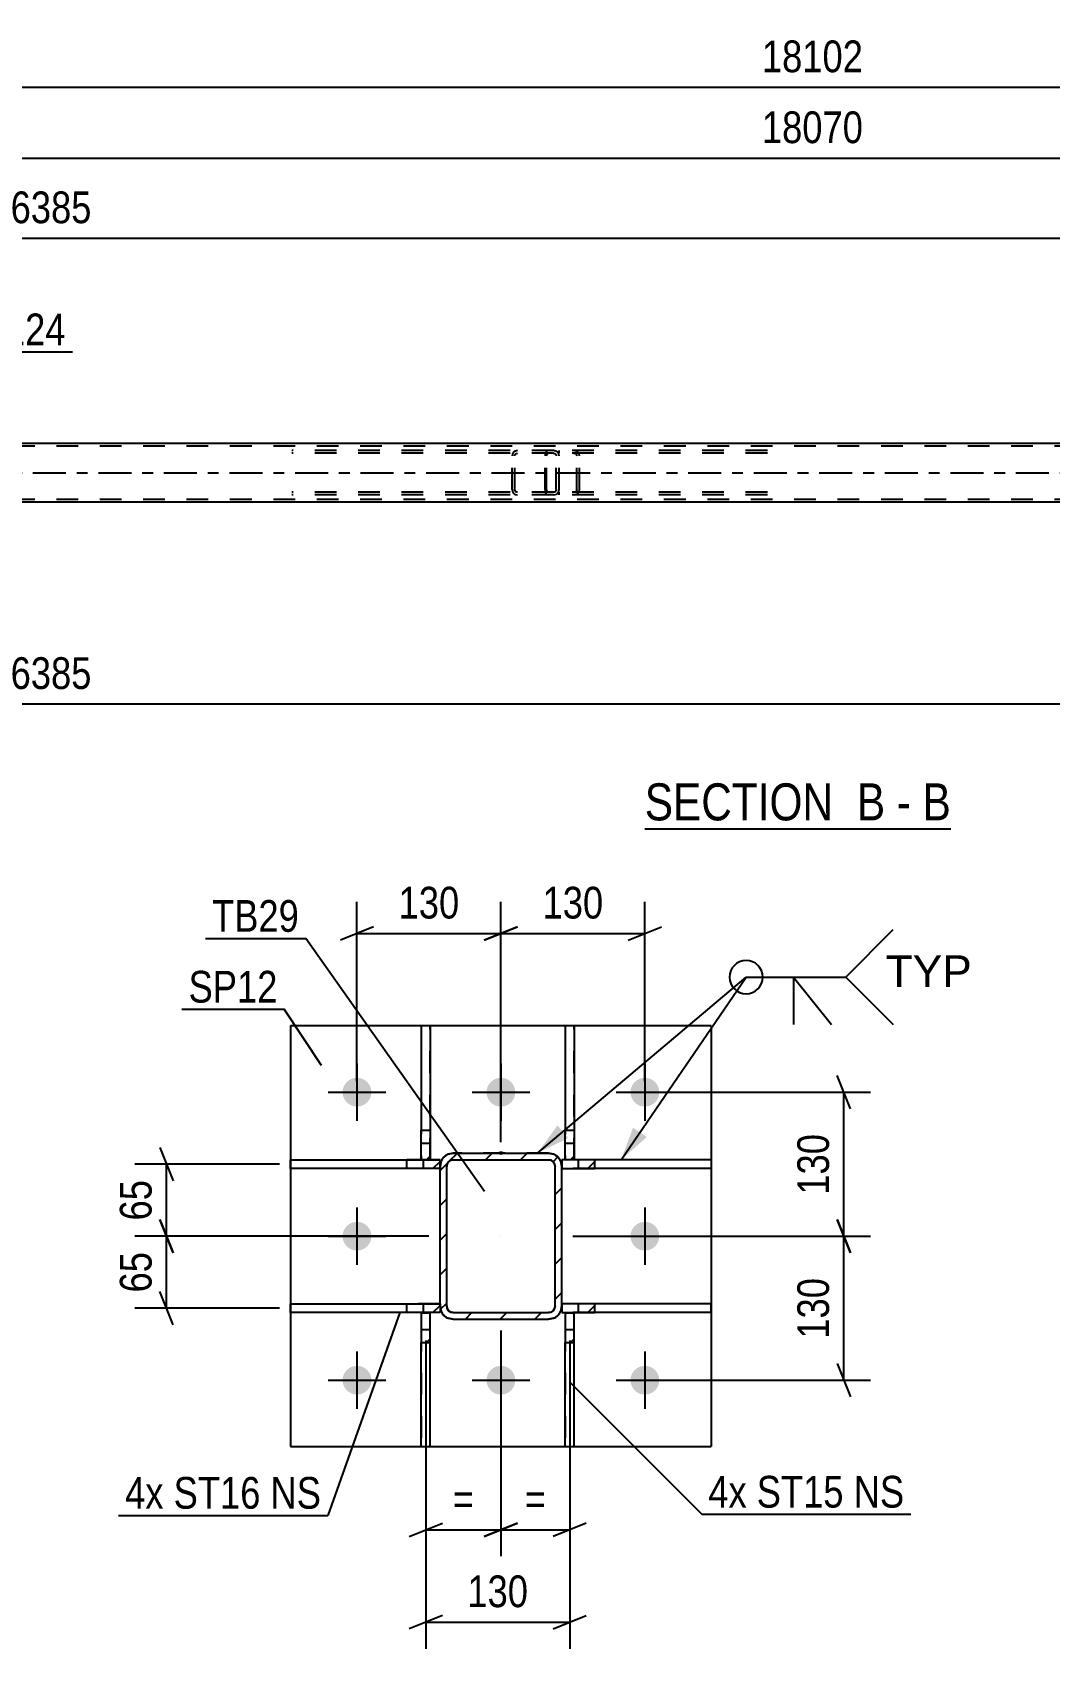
# Model space of a CAD drawing. Header units: millimetres. Extents: x 0 to 841, y 0 to 594.
# Drawn here: x 364.6 to 456.4, y 143.4 to 289.4 of the extents above; entities that cross this region are included whole.
import ezdxf

# ---------------------------------------------------------------- set-up
doc = ezdxf.new("R2010")
doc.units = ezdxf.units.MM
doc.linetypes.add('DXK_LINE_DOT2', pattern=[3.9198, 1.9599, -1.9599])
doc.linetypes.add('DXK_LINE_DOT3', pattern=[5.9187, 2.979, -0.9799, 0.9799, -0.9799])
doc.styles.add('Arial', font='ARIAL.TTF', dxfattribs={"height": 0.2})
doc.styles.add('Arial Narrow', font='ARIALN.TTF', dxfattribs={"height": 0.2})

# ---------------------------------------------------------------- blocks, each defined once
blk = doc.blocks.new('Unknown-247343380-12 - 4156')
at = {"color": 6, "linetype": 'Continuous'}
blk.add_line((419.87, 217.46), (447.52, 217.46), dxfattribs=at)
at = {"color": 0, "linetype": 'Continuous'}
for points in [[(437.98, 218.21), (437.98, 221.71), (419.87, 221.71), (419.87, 218.21)], [(441.59, 218.21), (441.59, 221.71), (439.03, 221.71), (439.03, 218.21)], [(443.91, 218.21), (443.91, 221.71), (442.64, 221.71), (442.64, 218.21)], [(447.52, 218.21), (447.52, 221.71), (444.96, 221.71), (444.96, 218.21)]]:
    blk.add_wipeout(points, dxfattribs=at)
at = {"color": 7, "linetype": 'Continuous', "style": 'Arial Narrow'}
for s, p in [('SECTION ', (419.87, 218.21)), ('B', (439.03, 218.21)), ('B', (444.96, 218.21)), ('-', (442.64, 218.21))]:
    blk.add_text(s, height=3.34, dxfattribs=at).set_placement(p)
blk = doc.blocks.new('Part-247343380-4164 - 4156')
at = {"color": 7, "linetype": 'DXK_LINE_DOT2'}
for p, q in [((411.63, 251.59), (388, 251.59)), ((411.63, 251.35), (388, 251.35)), ((407.92, 251.29), (407.88, 251.11)), ((407.88, 248.07), (407.88, 251.11)), ((408.14, 251.11), (408.15, 251.2)), ((408.14, 248.07), (408.14, 251.11)), ((408.15, 251.2), (408.21, 251.28)), ((408.39, 251.59), (408.2, 251.55)), ((408.21, 251.28), (408.29, 251.33)), ((408.29, 251.33), (408.39, 251.35)), ((411.82, 251.55), (411.63, 251.59)), ((411.63, 251.35), (411.72, 251.33)), ((411.72, 251.33), (411.81, 251.28)), ((411.81, 251.28), (411.86, 251.2)), ((411.86, 251.2), (411.88, 251.11)), ((411.88, 248.07), (411.88, 251.11)), ((412.14, 251.11), (412.1, 251.29)), ((412.14, 248.07), (412.14, 251.11)), ((407.88, 248.07), (407.92, 247.89)), ((408.15, 247.98), (408.14, 248.07)), ((411.88, 248.07), (411.86, 247.98)), ((412.1, 247.89), (412.14, 248.07)), ((411.63, 247.83), (388, 247.83)), ((411.63, 247.59), (388, 247.59)), ((408.21, 247.9), (408.15, 247.98)), ((408.2, 247.63), (408.39, 247.59)), ((408.29, 247.85), (408.21, 247.9)), ((408.39, 247.83), (408.29, 247.85)), ((411.72, 247.85), (411.63, 247.83)), ((411.63, 247.59), (411.82, 247.63)), ((411.81, 247.9), (411.72, 247.85)), ((411.86, 247.98), (411.81, 247.9))]:
    blk.add_line(p, q, dxfattribs=at)
for centre, start, end in [((408.37, 251.09), 110.7583, 155.68), ((411.65, 251.09), 24.32, 69.2417), ((408.37, 248.09), 204.32, 249.2417), ((411.65, 248.09), 290.7583, 335.68)]:
    blk.add_arc(centre, 0.496, start, end, dxfattribs=at)
blk = doc.blocks.new('Part-247343380-4165 - 4156')
at = {"color": 7, "linetype": 'DXK_LINE_DOT2'}
for p, q in [((410.89, 251.29), (410.87, 251.11)), ((410.87, 248.07), (410.87, 251.11)), ((410.95, 251.45), (410.89, 251.29)), ((411.04, 251.55), (410.95, 251.45)), ((411.01, 251.11), (411.02, 251.2)), ((411.01, 248.07), (411.01, 251.11)), ((411.02, 251.2), (411.05, 251.28)), ((411.14, 251.59), (411.04, 251.55)), ((411.05, 251.28), (411.09, 251.33)), ((411.09, 251.33), (411.14, 251.35)), ((430.94, 251.59), (411.14, 251.59)), ((430.94, 251.35), (411.14, 251.35)), ((412.14, 251.35), (412.14, 251.59)), ((413.67, 251.55), (413.48, 251.59)), ((413.48, 251.35), (413.58, 251.33)), ((413.58, 251.33), (413.66, 251.28)), ((413.66, 251.28), (413.71, 251.2)), ((413.71, 251.2), (413.73, 251.11)), ((413.73, 248.07), (413.73, 251.11)), ((413.98, 251.11), (413.94, 251.29)), ((413.98, 248.07), (413.98, 251.11)), ((410.87, 248.07), (410.89, 247.89)), ((411.02, 247.98), (411.01, 248.07)), ((413.73, 248.07), (413.71, 247.98)), ((413.94, 247.89), (413.98, 248.07)), ((410.89, 247.89), (410.95, 247.73)), ((410.95, 247.73), (411.04, 247.63)), ((411.05, 247.9), (411.02, 247.98)), ((411.04, 247.63), (411.14, 247.59)), ((411.09, 247.85), (411.05, 247.9)), ((411.14, 247.83), (411.09, 247.85)), ((430.94, 247.83), (411.14, 247.83)), ((430.94, 247.59), (411.14, 247.59)), ((412.14, 247.59), (412.14, 247.83)), ((413.58, 247.85), (413.48, 247.83)), ((413.48, 247.59), (413.67, 247.63)), ((413.66, 247.9), (413.58, 247.85)), ((413.71, 247.98), (413.66, 247.9))]:
    blk.add_line(p, q, dxfattribs=at)
for centre, start, end in [((413.49, 251.1), 23.8494, 68.8059), ((413.49, 248.09), 291.1941, 336.1506)]:
    blk.add_arc(centre, 0.492, start, end, dxfattribs=at)
blk = doc.blocks.new('Part-247343380-4369 - 4156')
at = {"color": 7, "linetype": 'DXK_LINE_DOT2'}
for p, q in [((760.67, 251.99), (97.93, 251.99)), ((760.67, 247.19), (97.93, 247.19))]:
    blk.add_line(p, q, dxfattribs=at)
at = {"color": 2, "linetype": 'Continuous'}
for p, q in [((760.67, 252.23), (243.75, 252.23)), ((493.16, 246.95), (243.75, 246.95))]:
    blk.add_line(p, q, dxfattribs=at)
at = {"color": 7, "linetype": 'DXK_LINE_DOT3'}
blk.add_line((98.27, 249.59), (760.67, 249.59), dxfattribs=at)
blk = doc.blocks.new('Part-247343380-1925 - 1869')
at = {"linetype": 'Continuous'}
h = blk.add_hatch(dxfattribs=at)
h.set_pattern_fill('', scale=0.7, style=0, pattern_type=0)
h.set_pattern_definition([(45, (399.694, 173.758), (-1.5715, 1.5715), [])])
h.paths.add_polyline_path([(400.49, 173.76), (399.69, 173.76), (399.69, 171.08), (400.49, 171.08)])
at = {"color": 2, "linetype": 'Continuous'}
for p, q in [((399.69, 173.76), (399.69, 173.76)), ((400.49, 173.76), (399.69, 173.76)), ((399.69, 173.76), (399.69, 171.08)), ((400.49, 173.76), (400.49, 173.76)), ((400.49, 171.08), (400.49, 173.76)), ((399.69, 161.67), (399.69, 171.08)), ((399.69, 171.08), (400.49, 171.08)), ((400.49, 161.67), (400.49, 171.08)), ((399.69, 161.67), (400.49, 161.67))]:
    blk.add_line(p, q, dxfattribs=at)
at = {"color": 7, "linetype": 'DXK_LINE_DOT2'}
for p, q in [((399.69, 173.76), (399.69, 172.26)), ((399.69, 173.76), (400.49, 173.76)), ((400.49, 161.67), (400.49, 173.76)), ((399.69, 172.26), (400.49, 172.26)), ((399.69, 172.26), (399.69, 161.67))]:
    blk.add_line(p, q, dxfattribs=at)
blk = doc.blocks.new('Part-247343380-1930 - 1869')
at = {"linetype": 'Continuous'}
h = blk.add_hatch(dxfattribs=at)
h.set_pattern_fill('', scale=0.7, style=0, pattern_type=0)
h.set_pattern_definition([(45, (412.6927, 190.242), (-1.5715, 1.5715), [])])
h.paths.add_polyline_path([(413.49, 190.24), (412.69, 190.24), (412.69, 187.56), (413.49, 187.56)])
at = {"color": 2, "linetype": 'Continuous'}
for p, q in [((413.49, 199.67), (412.69, 199.67)), ((412.69, 199.67), (412.69, 190.24)), ((413.49, 199.67), (413.49, 190.24)), ((412.69, 187.56), (412.69, 190.24)), ((412.69, 190.24), (413.49, 190.24)), ((413.49, 190.24), (413.49, 187.56)), ((412.69, 187.56), (412.69, 187.56)), ((413.49, 187.56), (412.69, 187.56)), ((413.49, 187.56), (413.49, 187.56))]:
    blk.add_line(p, q, dxfattribs=at)
at = {"color": 7, "linetype": 'DXK_LINE_DOT2'}
for p, q in [((412.69, 199.67), (412.69, 187.56)), ((413.49, 187.56), (413.49, 199.67)), ((412.69, 189.06), (413.49, 189.06)), ((413.49, 187.56), (412.69, 187.56)), ((413.49, 187.56), (413.49, 187.56))]:
    blk.add_line(p, q, dxfattribs=at)
blk = doc.blocks.new('Part-247343380-1950 - 1869')
at = {"linetype": 'Continuous'}
h = blk.add_hatch(dxfattribs=at)
h.set_pattern_fill('', scale=0.7, style=0, pattern_type=0)
h.set_pattern_definition([(45, (412.3778, 174.5686), (-1.5715, 1.5715), [])])
h.paths.add_polyline_path([(415.37, 174.57), (412.38, 174.57), (412.38, 173.77), (415.37, 173.77)])
at = {"color": 2, "linetype": 'Continuous'}
for p, q in [((412.38, 174.57), (412.38, 174.57)), ((415.37, 174.57), (412.38, 174.57)), ((412.38, 174.57), (412.38, 173.77)), ((412.38, 173.77), (412.38, 173.77)), ((412.38, 173.77), (415.37, 173.77)), ((425.88, 174.57), (415.37, 174.57)), ((415.37, 173.77), (415.37, 174.57)), ((425.88, 173.77), (415.37, 173.77)), ((425.88, 173.77), (425.88, 174.57))]:
    blk.add_line(p, q, dxfattribs=at)
at = {"color": 7, "linetype": 'DXK_LINE_DOT2'}
for p, q in [((412.38, 174.57), (412.38, 173.77)), ((415.37, 174.57), (412.38, 174.57)), ((415.37, 173.77), (412.38, 173.77)), ((413.88, 173.77), (413.88, 174.57))]:
    blk.add_line(p, q, dxfattribs=at)
blk = doc.blocks.new('Part-247343380-1902 - 1869')
at = {"linetype": 'Continuous'}
blk.add_hatch(color=30, dxfattribs=at).paths.add_polyline_path([(406.88, 188.07, -1), (406.88, 188.27, -1)])
h = blk.add_hatch(dxfattribs=at)
h.set_pattern_fill('', scale=0.7, style=0, pattern_type=0)
h.set_pattern_definition([(45, (412.0262, 187.8156), (-1.57154, 1.57154), [])])
h.paths.add_polyline_path([(412.29, 187.43), (412.03, 187.82), (411.64, 188.08), (411.18, 188.17), (402.58, 188.17), (402.12, 188.08), (401.73, 187.82), (401.47, 187.43), (401.38, 186.97), (401.38, 174.37), (401.47, 173.91), (401.73, 173.52), (402.12, 173.26), (402.58, 173.17), (411.18, 173.17), (411.64, 173.26), (412.03, 173.52), (412.29, 173.91), (412.38, 174.37), (412.38, 186.97)])
h.paths.add_polyline_path([(411.78, 174.37), (411.73, 174.14), (411.6, 173.94), (411.41, 173.81), (411.18, 173.77), (402.58, 173.77), (402.35, 173.81), (402.15, 173.94), (402.02, 174.14), (401.98, 174.37), (401.98, 186.97), (402.02, 187.2), (402.15, 187.39), (402.35, 187.52), (402.58, 187.57), (411.18, 187.57), (411.41, 187.52), (411.6, 187.39), (411.73, 187.2), (411.78, 186.97)])
at = {"color": 7, "linetype": 'DXK_LINE_DOT2'}
for p, q in [((401.38, 186.97), (401.47, 187.43)), ((401.38, 174.37), (401.38, 186.97)), ((402.02, 187.2), (401.98, 186.97)), ((401.98, 174.37), (401.98, 186.97)), ((402.15, 187.39), (402.02, 187.2)), ((402.12, 188.08), (402.58, 188.17)), ((402.35, 187.52), (402.15, 187.39)), ((402.58, 187.57), (402.35, 187.52)), ((411.18, 188.17), (402.58, 188.17)), ((402.58, 187.57), (411.18, 187.57)), ((411.18, 188.17), (411.18, 188.17)), ((411.18, 188.17), (411.64, 188.08)), ((411.41, 187.52), (411.18, 187.57)), ((411.6, 187.39), (411.41, 187.52)), ((411.73, 187.2), (411.6, 187.39)), ((411.78, 186.97), (411.73, 187.2)), ((411.78, 174.37), (411.78, 186.97)), ((412.29, 187.43), (412.38, 186.97)), ((412.38, 174.37), (412.38, 186.97)), ((401.47, 173.91), (401.38, 174.37)), ((401.98, 174.37), (402.02, 174.14)), ((402.02, 174.14), (402.15, 173.94)), ((402.15, 173.94), (402.35, 173.81)), ((402.35, 173.81), (402.58, 173.77)), ((402.58, 173.77), (411.18, 173.77)), ((411.18, 173.77), (411.41, 173.81)), ((411.41, 173.81), (411.6, 173.94)), ((411.6, 173.94), (411.73, 174.14)), ((411.73, 174.14), (411.78, 174.37)), ((412.38, 174.37), (412.29, 173.91)), ((402.58, 173.17), (402.12, 173.26)), ((402.58, 173.17), (411.18, 173.17)), ((411.64, 173.26), (411.18, 173.17))]:
    blk.add_line(p, q, dxfattribs=at)
at = {"color": 2, "linetype": 'Continuous'}
for p, q in [((401.47, 187.43), (401.38, 186.97)), ((401.38, 186.97), (401.38, 186.97)), ((401.38, 174.37), (401.38, 186.97)), ((401.98, 186.97), (402.02, 187.2)), ((401.98, 186.97), (401.98, 186.97)), ((401.98, 174.37), (401.98, 186.97)), ((402.02, 187.2), (402.15, 187.39)), ((402.58, 188.17), (402.12, 188.08)), ((402.15, 187.39), (402.35, 187.52)), ((402.35, 187.52), (402.58, 187.57)), ((402.58, 188.17), (402.58, 188.17)), ((402.58, 188.17), (411.18, 188.17)), ((402.58, 187.57), (402.58, 187.57)), ((402.58, 187.57), (411.18, 187.57)), ((411.18, 188.17), (411.18, 188.17)), ((411.64, 188.08), (411.18, 188.17)), ((411.18, 187.57), (411.18, 187.57)), ((411.18, 187.57), (411.41, 187.52)), ((411.41, 187.52), (411.6, 187.39)), ((411.6, 187.39), (411.73, 187.2)), ((411.73, 187.2), (411.78, 186.97)), ((411.78, 186.97), (411.78, 186.97)), ((411.78, 174.37), (411.78, 186.97)), ((412.38, 186.97), (412.29, 187.43)), ((412.38, 186.97), (412.38, 186.97)), ((412.38, 174.37), (412.38, 186.97)), ((401.38, 174.37), (401.38, 174.37)), ((401.38, 174.37), (401.47, 173.91)), ((401.98, 174.37), (401.98, 174.37)), ((402.02, 174.14), (401.98, 174.37)), ((402.15, 173.94), (402.02, 174.14)), ((402.35, 173.81), (402.15, 173.94)), ((402.58, 173.77), (402.35, 173.81)), ((402.58, 173.77), (402.58, 173.77)), ((402.58, 173.77), (411.18, 173.77)), ((411.41, 173.81), (411.18, 173.77)), ((411.18, 173.77), (411.18, 173.77)), ((411.6, 173.94), (411.41, 173.81)), ((411.73, 174.14), (411.6, 173.94)), ((411.78, 174.37), (411.73, 174.14)), ((411.78, 174.37), (411.78, 174.37)), ((412.29, 173.91), (412.38, 174.37)), ((412.38, 174.37), (412.38, 174.37)), ((402.12, 173.26), (402.58, 173.17)), ((402.58, 173.17), (402.58, 173.17)), ((402.58, 173.17), (411.18, 173.17)), ((411.18, 173.17), (411.64, 173.26)), ((411.18, 173.17), (411.18, 173.17))]:
    blk.add_line(p, q, dxfattribs=at)
at = {"color": 30, "linetype": 'DXK_LINE_DOT3'}
blk.add_line((406.88, 188.17), (406.88, 188.17), dxfattribs=at)
at = {"color": 7, "linetype": 'DXK_LINE_DOT3'}
blk.add_line((406.88, 180.67), (406.88, 180.67), dxfattribs=at)
at = {"color": 30, "linetype": 'Continuous'}
blk.add_circle((406.88, 188.17), 0.1, dxfattribs=at)
at = {"color": 7, "linetype": 'DXK_LINE_DOT2'}
for centre, start, end in [((402.58, 186.97), 112.5, 157.5), ((411.18, 186.97), 22.5, 67.5), ((402.58, 174.37), 202.5, 247.5), ((411.18, 174.37), 292.5, 337.5)]:
    blk.add_arc(centre, 1.2, start, end, dxfattribs=at)
at = {"color": 2, "linetype": 'Continuous'}
for centre, start, end in [((402.58, 186.97), 112.5, 157.5), ((411.18, 186.97), 22.5, 67.5), ((402.58, 174.37), 202.5, 247.5), ((411.18, 174.37), 292.5, 337.5)]:
    blk.add_arc(centre, 1.2, start, end, dxfattribs=at)
blk = doc.blocks.new('Part-247343380-1920 - 1869')
at = {"linetype": 'Continuous'}
h = blk.add_hatch(dxfattribs=at)
h.set_pattern_fill('', scale=0.7, style=0, pattern_type=0)
h.set_pattern_definition([(45, (412.6934, 173.758), (-1.5715, 1.5715), [])])
h.paths.add_polyline_path([(413.49, 173.76), (412.69, 173.76), (412.69, 171.08), (413.49, 171.08)])
at = {"color": 2, "linetype": 'Continuous'}
for p, q in [((412.69, 173.76), (412.69, 173.76)), ((413.49, 173.76), (412.69, 173.76)), ((412.69, 173.76), (412.69, 171.08)), ((413.49, 173.76), (413.49, 173.76)), ((413.49, 171.08), (413.49, 173.76)), ((412.69, 161.67), (412.69, 171.08)), ((412.69, 171.08), (413.49, 171.08)), ((413.49, 161.67), (413.49, 171.08)), ((412.69, 161.67), (413.49, 161.67))]:
    blk.add_line(p, q, dxfattribs=at)
at = {"color": 7, "linetype": 'DXK_LINE_DOT2'}
for p, q in [((412.69, 173.76), (412.69, 172.26)), ((412.69, 173.76), (413.49, 173.76)), ((413.49, 161.67), (413.49, 173.76)), ((412.69, 172.26), (413.49, 172.26)), ((412.69, 172.26), (412.69, 161.67))]:
    blk.add_line(p, q, dxfattribs=at)
blk = doc.blocks.new('Part-247343380-1935 - 1869')
at = {"linetype": 'Continuous'}
h = blk.add_hatch(dxfattribs=at)
h.set_pattern_fill('', scale=0.7, style=0, pattern_type=0)
h.set_pattern_definition([(45, (399.6933, 190.2419), (-1.5715, 1.5715), [])])
h.paths.add_polyline_path([(400.49, 190.24), (399.69, 190.24), (399.69, 187.56), (400.49, 187.56)])
at = {"color": 2, "linetype": 'Continuous'}
for p, q in [((400.49, 199.67), (399.69, 199.67)), ((399.69, 199.67), (399.69, 190.24)), ((400.49, 199.67), (400.49, 190.24)), ((399.69, 187.56), (399.69, 190.24)), ((399.69, 190.24), (400.49, 190.24)), ((400.49, 190.24), (400.49, 187.56)), ((399.69, 187.56), (399.69, 187.56)), ((400.49, 187.56), (399.69, 187.56)), ((400.49, 187.56), (400.49, 187.56))]:
    blk.add_line(p, q, dxfattribs=at)
at = {"color": 7, "linetype": 'DXK_LINE_DOT2'}
for p, q in [((399.69, 199.67), (399.69, 187.56)), ((400.49, 187.56), (400.49, 199.67)), ((399.69, 189.06), (400.49, 189.06)), ((400.49, 187.56), (399.69, 187.56)), ((400.49, 187.56), (400.49, 187.56))]:
    blk.add_line(p, q, dxfattribs=at)
blk = doc.blocks.new('Part-247343380-1955 - 1869')
at = {"linetype": 'Continuous'}
h = blk.add_hatch(dxfattribs=at)
h.set_pattern_fill('', scale=0.7, style=0, pattern_type=0)
h.set_pattern_definition([(45, (412.3778, 187.5686), (-1.5715, 1.5715), [])])
h.paths.add_polyline_path([(415.37, 187.57), (412.38, 187.57), (412.38, 186.77), (415.37, 186.77)])
at = {"color": 2, "linetype": 'Continuous'}
for p, q in [((412.38, 187.57), (412.38, 187.57)), ((415.37, 187.57), (412.38, 187.57)), ((412.38, 187.57), (412.38, 186.77)), ((425.88, 187.57), (415.37, 187.57)), ((415.37, 186.77), (415.37, 187.57)), ((425.88, 187.57), (425.88, 186.77)), ((412.38, 186.77), (412.38, 186.77)), ((412.38, 186.77), (415.37, 186.77)), ((425.88, 186.77), (415.37, 186.77))]:
    blk.add_line(p, q, dxfattribs=at)
at = {"color": 7, "linetype": 'DXK_LINE_DOT2'}
for p, q in [((415.37, 187.57), (412.38, 187.57)), ((412.38, 187.57), (412.38, 186.77)), ((413.88, 186.77), (413.88, 187.57)), ((415.37, 186.77), (412.38, 186.77))]:
    blk.add_line(p, q, dxfattribs=at)
blk = doc.blocks.new('Part-247343380-1960 - 1869')
at = {"linetype": 'Continuous'}
h = blk.add_hatch(dxfattribs=at)
h.set_pattern_fill('', scale=0.7, style=0, pattern_type=0)
h.set_pattern_definition([(45, (398.3863, 174.5684), (-1.5715, 1.5715), [])])
h.paths.add_polyline_path([(401.38, 174.57), (398.39, 174.57), (398.39, 173.77), (401.38, 173.77)])
at = {"color": 2, "linetype": 'Continuous'}
for p, q in [((387.88, 173.77), (387.88, 174.57)), ((387.88, 174.57), (398.39, 174.57)), ((398.39, 173.77), (387.88, 173.77)), ((398.39, 174.57), (401.38, 174.57)), ((398.39, 173.77), (398.39, 174.57)), ((401.38, 173.77), (398.39, 173.77)), ((401.38, 174.57), (401.38, 174.57)), ((401.38, 174.57), (401.38, 173.77)), ((401.38, 173.77), (401.38, 173.77))]:
    blk.add_line(p, q, dxfattribs=at)
at = {"color": 7, "linetype": 'DXK_LINE_DOT2'}
for p, q in [((401.38, 174.57), (398.39, 174.57)), ((401.38, 173.77), (398.39, 173.77)), ((399.88, 173.77), (399.88, 174.57)), ((401.38, 174.57), (401.38, 173.77))]:
    blk.add_line(p, q, dxfattribs=at)
blk = doc.blocks.new('Part-247343380-1965 - 1869')
at = {"linetype": 'Continuous'}
h = blk.add_hatch(dxfattribs=at)
h.set_pattern_fill('', scale=0.7, style=0, pattern_type=0)
h.set_pattern_definition([(45, (398.3862, 187.5684), (-1.5715, 1.5715), [])])
h.paths.add_polyline_path([(401.38, 187.57), (398.39, 187.57), (398.39, 186.77), (401.38, 186.77)])
at = {"color": 2, "linetype": 'Continuous'}
for p, q in [((387.88, 186.77), (387.88, 187.57)), ((387.88, 187.57), (398.39, 187.57)), ((398.39, 187.57), (401.38, 187.57)), ((398.39, 186.77), (398.39, 187.57)), ((401.38, 187.57), (401.38, 187.57)), ((401.38, 187.57), (401.38, 186.77)), ((398.39, 186.77), (387.88, 186.77)), ((401.38, 186.77), (398.39, 186.77)), ((401.38, 186.77), (401.38, 186.77))]:
    blk.add_line(p, q, dxfattribs=at)
at = {"color": 7, "linetype": 'DXK_LINE_DOT2'}
for p, q in [((399.69, 187.57), (398.39, 187.57)), ((401.38, 187.57), (399.69, 187.57)), ((399.88, 186.77), (399.88, 187.57)), ((401.38, 186.77), (401.38, 187.57)), ((401.38, 186.77), (398.39, 186.77))]:
    blk.add_line(p, q, dxfattribs=at)
blk = doc.blocks.new('Part-247343380-1979 - 1869')
at = {"color": 2, "linetype": 'Continuous'}
for p, q in [((425.88, 199.67), (387.88, 199.67)), ((387.88, 199.67), (387.88, 161.67)), ((425.88, 199.67), (425.88, 161.67)), ((387.88, 161.67), (425.88, 161.67))]:
    blk.add_line(p, q, dxfattribs=at)
blk = doc.blocks.new('Bolt-247343380-2044 - 1869')
at = {"linetype": 'Continuous'}
for points in [[(395.18, 193.67, -1), (392.58, 193.67, -1)], [(408.18, 193.67, -1), (405.58, 193.67, -1)], [(421.18, 193.67, -1), (418.58, 193.67, -1)], [(395.18, 180.67, -1), (392.58, 180.67, -1)], [(421.18, 180.67, -1), (418.58, 180.67, -1)], [(395.18, 167.67, -1), (392.58, 167.67, -1)], [(408.18, 167.67, -1), (405.58, 167.67, -1)], [(421.18, 167.67, -1), (418.58, 167.67, -1)]]:
    blk.add_hatch(color=1, dxfattribs=at).paths.add_polyline_path(points)
at = {"color": 1, "linetype": 'Continuous'}
for p, q in [((393.88, 196.27), (393.88, 191.07)), ((406.88, 196.27), (406.88, 191.07)), ((419.88, 196.27), (419.88, 191.07)), ((391.28, 193.67), (396.48, 193.67)), ((404.28, 193.67), (409.48, 193.67)), ((417.28, 193.67), (422.48, 193.67)), ((393.88, 183.27), (393.88, 178.07)), ((419.88, 183.27), (419.88, 178.07)), ((391.28, 180.67), (396.48, 180.67)), ((417.28, 180.67), (422.48, 180.67)), ((393.88, 170.27), (393.88, 165.07)), ((406.88, 170.27), (406.88, 165.07)), ((419.88, 170.27), (419.88, 165.07)), ((391.28, 167.67), (396.48, 167.67)), ((404.28, 167.67), (409.48, 167.67)), ((417.28, 167.67), (422.48, 167.67))]:
    blk.add_line(p, q, dxfattribs=at)
blk = doc.blocks.new('StraightDimension-247343380-4443 - 4156')
at = {"color": 7, "linetype": 'Continuous'}
blk.add_line((96.63, 284.4), (773.41, 284.4), dxfattribs=at)
at = {"color": 0}
blk.add_wipeout([(440.19, 285.15), (440.19, 289.35), (429.85, 289.35), (429.85, 285.15)], dxfattribs=at)
at = {"color": 3, "style": 'Arial Narrow'}
blk.add_text('18102', height=2.863, dxfattribs=at).set_placement((430.45, 285.75))
blk = doc.blocks.new('StraightDimension-247343380-4463 - 4156')
at = {"color": 7, "linetype": 'Continuous'}
blk.add_line((238.55, 270.77), (493.96, 270.77), dxfattribs=at)
at = {"color": 0}
blk.add_wipeout([(370.51, 271.52), (370.51, 275.72), (362, 275.72), (362, 271.52)], dxfattribs=at)
at = {"color": 3, "style": 'Arial Narrow'}
blk.add_text('6385', height=2.863, dxfattribs=at).set_placement((362.6, 272.12))
blk = doc.blocks.new('StraightDimension-247343380-4492 - 4156')
at = {"color": 7, "linetype": 'Continuous'}
blk.add_line((238.55, 228.72), (493.96, 228.72), dxfattribs=at)
at = {"color": 0}
blk.add_wipeout([(370.51, 229.47), (370.51, 233.67), (362, 233.67), (362, 229.47)], dxfattribs=at)
at = {"color": 3, "style": 'Arial Narrow'}
blk.add_text('6385', height=2.863, dxfattribs=at).set_placement((362.6, 230.07))
blk = doc.blocks.new('StraightDimension-247343380-4515 - 4156')
at = {"color": 7, "linetype": 'Continuous'}
blk.add_line((97.26, 278), (772.77, 278), dxfattribs=at)
at = {"color": 0}
blk.add_wipeout([(440.19, 278.75), (440.19, 282.95), (429.85, 282.95), (429.85, 278.75)], dxfattribs=at)
at = {"color": 3, "style": 'Arial Narrow'}
blk.add_text('18070', height=2.863, dxfattribs=at).set_placement((430.45, 279.35))
blk = doc.blocks.new('StraightDimension-247343380-2083 - 1869')
at = {"color": 7, "linetype": 'Continuous'}
for p, q in [((438.46, 179.17), (437.26, 182.17)), ((413.38, 180.67), (440.26, 180.67)), ((437.86, 167.67), (437.86, 180.67)), ((437.26, 169.17), (438.46, 166.17)), ((420.88, 167.67), (440.26, 167.67))]:
    blk.add_line(p, q, dxfattribs=at)
at = {"color": 0}
blk.add_wipeout([(437.11, 177.51), (432.91, 177.51), (432.91, 170.82), (437.11, 170.82)], dxfattribs=at)
at = {"color": 3, "style": 'Arial Narrow'}
blk.add_text('130', height=2.863, rotation=90.0002, dxfattribs=at).set_placement((436.51, 171.42))
blk = doc.blocks.new('StraightDimension-247343380-2073 - 1869')
at = {"color": 7, "linetype": 'Continuous'}
for p, q in [((438.46, 192.17), (437.26, 195.17)), ((420.88, 193.67), (440.26, 193.67)), ((437.86, 180.67), (437.86, 193.67)), ((437.26, 182.17), (438.46, 179.17)), ((413.38, 180.67), (440.26, 180.67))]:
    blk.add_line(p, q, dxfattribs=at)
at = {"color": 0}
blk.add_wipeout([(437.11, 190.51), (432.91, 190.51), (432.91, 183.82), (437.11, 183.82)], dxfattribs=at)
at = {"color": 3, "style": 'Arial Narrow'}
blk.add_text('130', height=2.863, rotation=90.0002, dxfattribs=at).set_placement((436.51, 184.42))
blk = doc.blocks.new('StraightDimension-247343380-2111 - 1869')
at = {"color": 7, "linetype": 'Continuous'}
for p, q in [((376.08, 188.67), (377.28, 185.67)), ((386.88, 187.17), (373.83, 187.17)), ((376.68, 180.67), (376.68, 187.17)), ((377.28, 179.17), (376.08, 182.17)), ((400.38, 180.67), (373.83, 180.67))]:
    blk.add_line(p, q, dxfattribs=at)
at = {"color": 0}
blk.add_wipeout([(375.93, 186.35), (371.73, 186.35), (371.73, 181.49), (375.93, 181.49)], dxfattribs=at)
at = {"color": 3, "style": 'Arial Narrow'}
blk.add_text('65', height=2.863, rotation=90.0002, dxfattribs=at).set_placement((375.33, 182.09))
blk = doc.blocks.new('StraightDimension-247343380-2046 - 1869')
at = {"color": 7, "linetype": 'Continuous'}
for p, q in [((393.88, 194.67), (393.88, 210.85)), ((406.88, 189.17), (406.88, 210.85)), ((395.38, 208.6), (392.38, 207.4)), ((393.88, 208), (406.88, 208)), ((405.38, 207.4), (408.38, 208.6))]:
    blk.add_line(p, q, dxfattribs=at)
at = {"color": 0}
blk.add_wipeout([(403.72, 208.75), (403.72, 212.95), (397.04, 212.95), (397.04, 208.75)], dxfattribs=at)
at = {"color": 3, "style": 'Arial Narrow'}
blk.add_text('130', height=2.863, dxfattribs=at).set_placement((397.64, 209.35))
blk = doc.blocks.new('StraightDimension-247343380-2059 - 1869')
at = {"color": 7, "linetype": 'Continuous'}
for p, q in [((406.88, 189.17), (406.88, 210.85)), ((419.88, 194.67), (419.88, 210.85)), ((408.38, 208.6), (405.38, 207.4)), ((406.88, 208), (419.88, 208)), ((418.38, 207.4), (421.38, 208.6))]:
    blk.add_line(p, q, dxfattribs=at)
at = {"color": 0}
blk.add_wipeout([(416.72, 208.75), (416.72, 212.95), (410.04, 212.95), (410.04, 208.75)], dxfattribs=at)
at = {"color": 3, "style": 'Arial Narrow'}
blk.add_text('130', height=2.863, dxfattribs=at).set_placement((410.64, 209.35))
blk = doc.blocks.new('StraightDimension-247343380-2094 - 1869')
at = {"color": 7, "linetype": 'Continuous'}
for p, q in [((406.88, 172.17), (406.88, 151.77)), ((413.09, 160.67), (413.09, 151.77)), ((405.38, 153.57), (408.38, 154.77)), ((414.59, 154.77), (411.59, 153.57)), ((406.88, 154.17), (413.09, 154.17))]:
    blk.add_line(p, q, dxfattribs=at)
at = {"color": 0}
blk.add_wipeout([(411.54, 154.92), (411.54, 159.12), (408.43, 159.12), (408.43, 154.92)], dxfattribs=at)
at = {"color": 3, "style": 'Arial Narrow'}
blk.add_text('=', height=2.86, dxfattribs=at).set_placement((409.03, 155.52))
blk = doc.blocks.new('StraightDimension-247343380-2099 - 1869')
at = {"color": 7, "linetype": 'Continuous'}
for p, q in [((406.88, 172.17), (406.88, 151.77)), ((400.09, 160.67), (400.09, 151.77)), ((398.59, 153.57), (401.59, 154.77)), ((408.38, 154.77), (405.38, 153.57)), ((400.09, 154.17), (406.88, 154.17))]:
    blk.add_line(p, q, dxfattribs=at)
at = {"color": 0}
blk.add_wipeout([(405.05, 154.92), (405.05, 159.12), (401.93, 159.12), (401.93, 154.92)], dxfattribs=at)
at = {"color": 3, "style": 'Arial Narrow'}
blk.add_text('=', height=2.86, dxfattribs=at).set_placement((402.53, 155.52))
blk = doc.blocks.new('StraightDimension-247343380-2105 - 1869')
at = {"color": 7, "linetype": 'Continuous'}
for p, q in [((376.08, 182.17), (377.28, 179.17)), ((400.38, 180.67), (373.83, 180.67)), ((376.68, 174.17), (376.68, 180.67)), ((377.28, 172.67), (376.08, 175.67)), ((386.88, 174.17), (373.83, 174.17))]:
    blk.add_line(p, q, dxfattribs=at)
at = {"color": 0}
blk.add_wipeout([(375.93, 179.85), (371.73, 179.85), (371.73, 174.99), (375.93, 174.99)], dxfattribs=at)
at = {"color": 3, "style": 'Arial Narrow'}
blk.add_text('65', height=2.863, rotation=90.0002, dxfattribs=at).set_placement((375.33, 175.59))
blk = doc.blocks.new('StraightDimension-247343380-35398 - 1869')
at = {"color": 7, "linetype": 'Continuous'}
for p, q in [((400.09, 171.26), (400.09, 143.43)), ((413.09, 171.26), (413.09, 143.43)), ((401.59, 146.43), (398.59, 145.23)), ((411.59, 145.23), (414.59, 146.43)), ((400.09, 145.83), (413.09, 145.83))]:
    blk.add_line(p, q, dxfattribs=at)
at = {"color": 0}
blk.add_wipeout([(409.94, 146.58), (409.94, 150.78), (403.25, 150.78), (403.25, 146.58)], dxfattribs=at)
at = {"color": 3, "style": 'Arial Narrow'}
blk.add_text('130', height=2.863, dxfattribs=at).set_placement((403.85, 147.18))
blk = doc.blocks.new('Mark-247343380-4365 - 4156')
at = {"color": 0}
blk.add_wipeout([(367.58, 261.1), (367.58, 264.1), (357.53, 264.1), (357.53, 261.1)], dxfattribs=at)
blk.add_wipeout([(367.58, 261.1), (367.58, 264.1), (357.53, 264.1), (357.53, 261.1)], dxfattribs=at)
at = {"color": 30, "linetype": 'Continuous'}
for p, q in [((350.21, 250.39), (356.93, 260.5)), ((356.93, 260.5), (368.18, 260.5))]:
    blk.add_line(p, q, dxfattribs=at)
at = {"color": 3, "style": 'Arial Narrow'}
blk.add_text('BC124', height=2.863, dxfattribs=at).set_placement((357.53, 261.1))
blk = doc.blocks.new('Mark-247343380-1898 - 1869')
at = {"color": 0}
blk.add_wipeout([(388.65, 208.15), (388.65, 211.15), (380.79, 211.15), (380.79, 208.15)], dxfattribs=at)
blk.add_wipeout([(388.65, 208.15), (388.65, 211.15), (380.79, 211.15), (380.79, 208.15)], dxfattribs=at)
at = {"color": 30, "linetype": 'Continuous'}
for p in [(380.19, 207.55), (405.41, 184.7)]:
    blk.add_line(p, (389.25, 207.55), dxfattribs=at)
at = {"color": 3, "style": 'Arial Narrow'}
blk.add_text('TB29', height=2.863, dxfattribs=at).set_placement((380.79, 208.15))
blk = doc.blocks.new('MarkSet-247343380-2197 - 1869')
at = {"color": 0}
for points in [[(376.42, 156.07), (376.42, 159.07), (372.94, 159.07), (372.94, 156.07)], [(385.17, 156.07), (385.17, 159.07), (377.32, 159.07), (377.32, 156.07)], [(390.64, 156.07), (390.64, 159.07), (386.07, 159.07), (386.07, 156.07)]]:
    blk.add_wipeout(points, dxfattribs=at)
for points in [[(376.42, 156.07), (376.42, 159.07), (372.94, 159.07), (372.94, 156.07)], [(385.17, 156.07), (385.17, 159.07), (377.32, 159.07), (377.32, 156.07)], [(390.64, 156.07), (390.64, 159.07), (386.07, 159.07), (386.07, 156.07)]]:
    blk.add_wipeout(points, dxfattribs=at)
at = {"color": 30, "linetype": 'Continuous'}
for p in [(397.75, 173.77), (372.34, 155.47)]:
    blk.add_line(p, (391.24, 155.47), dxfattribs=at)
at = {"color": 3, "style": 'Arial Narrow'}
for s, p in [('4x', (372.94, 156.07)), ('ST16', (377.32, 156.07)), ('NS', (386.07, 156.07))]:
    blk.add_text(s, height=2.863, dxfattribs=at).set_placement(p)
blk = doc.blocks.new('Mark-247343380-1975 - 1869')
at = {"color": 0}
blk.add_wipeout([(386.71, 201.76), (386.71, 204.76), (378.67, 204.76), (378.67, 201.76)], dxfattribs=at)
blk.add_wipeout([(386.71, 201.76), (386.71, 204.76), (378.67, 204.76), (378.67, 201.76)], dxfattribs=at)
at = {"color": 30, "linetype": 'Continuous'}
for p in [(378.07, 201.16), (390.69, 196.09)]:
    blk.add_line(p, (387.31, 201.16), dxfattribs=at)
at = {"color": 3, "style": 'Arial Narrow'}
blk.add_text('SP12', height=2.863, dxfattribs=at).set_placement((378.67, 201.76))
blk = doc.blocks.new('WeldMark-247343380-2117 - 1869')
at = {"linetype": 'Continuous'}
for points in [[(412.96, 189.53), (410.18, 188.17), (411.99, 190.67)], [(420.05, 189.62), (417.73, 187.57), (418.81, 190.47)]]:
    blk.add_hatch(color=30, dxfattribs=at).paths.add_polyline_path(points)
at = {"color": 30, "linetype": 'Continuous'}
for p, q in [((410.18, 188.17), (429.02, 204.06)), ((417.73, 187.57), (429.02, 204.06)), ((429.02, 204.06), (438.02, 204.06))]:
    blk.add_line(p, q, dxfattribs=at)
at = {"color": 3, "linetype": 'Continuous'}
for q in [(436.74, 199.78), (433.31, 199.78)]:
    blk.add_line((433.31, 204.06), q, dxfattribs=at)
for start, end in [(90, 270), (270, 90)]:
    blk.add_arc((429.02, 204.06), 1.5, start, end, dxfattribs=at)
at = {"color": 0, "linetype": 'Continuous'}
blk.add_wipeout([(449.4, 203.16), (449.4, 206.16), (441.62, 206.16), (441.62, 203.16)], dxfattribs=at)
blk.add_wipeout([(449.4, 203.16), (449.4, 206.16), (441.62, 206.16), (441.62, 203.16)], dxfattribs=at)
at = {"color": 3, "linetype": 'Continuous'}
for q in [(442.31, 208.35), (442.31, 199.78)]:
    blk.add_line((438.02, 204.06), q, dxfattribs=at)
at = {"color": 3, "linetype": 'Continuous', "style": 'Arial'}
blk.add_text('TYP', height=2.865, dxfattribs=at).set_placement((441.62, 203.16))
blk = doc.blocks.new('MarkSet-247343380-2167 - 1869')
at = {"color": 0}
for points in [[(429.08, 156.17), (429.08, 159.17), (425.61, 159.17), (425.61, 156.17)], [(437.84, 156.17), (437.84, 159.17), (429.98, 159.17), (429.98, 156.17)], [(443.3, 156.17), (443.3, 159.17), (438.74, 159.17), (438.74, 156.17)]]:
    blk.add_wipeout(points, dxfattribs=at)
for points in [[(429.08, 156.17), (429.08, 159.17), (425.61, 159.17), (425.61, 156.17)], [(437.84, 156.17), (437.84, 159.17), (429.98, 159.17), (429.98, 156.17)], [(443.3, 156.17), (443.3, 159.17), (438.74, 159.17), (438.74, 156.17)]]:
    blk.add_wipeout(points, dxfattribs=at)
at = {"color": 30, "linetype": 'Continuous'}
for p, q in [((413.04, 167.55), (425.01, 155.57)), ((425.01, 155.57), (443.9, 155.57))]:
    blk.add_line(p, q, dxfattribs=at)
at = {"color": 3, "style": 'Arial Narrow'}
for s, p in [('ST15', (429.98, 156.17)), ('NS', (438.74, 156.17)), ('4x', (425.61, 156.17))]:
    blk.add_text(s, height=2.863, dxfattribs=at).set_placement(p)

msp = doc.modelspace()

# ---------------------------------------------------------------- block references
for name in ['StraightDimension-247343380-4443 - 4156', 'Part-247343380-4369 - 4156', 'Part-247343380-4164 - 4156', 'Part-247343380-4165 - 4156', 'Unknown-247343380-12 - 4156', 'Part-247343380-1979 - 1869', 'Part-247343380-1935 - 1869', 'Part-247343380-1930 - 1869', 'Bolt-247343380-2044 - 1869', 'Part-247343380-1902 - 1869', 'Part-247343380-1965 - 1869', 'Part-247343380-1955 - 1869', 'Part-247343380-1960 - 1869', 'Part-247343380-1925 - 1869', 'Part-247343380-1950 - 1869', 'Part-247343380-1920 - 1869']:
    msp.add_blockref(name, (0, 0))

# ---------------------------------------------------------------- next in the draw order: block references
for name in ['StraightDimension-247343380-4463 - 4156', 'StraightDimension-247343380-4492 - 4156', 'StraightDimension-247343380-2111 - 1869', 'StraightDimension-247343380-2083 - 1869']:
    msp.add_blockref(name, (0, 0))

# ---------------------------------------------------------------- next in the draw order: block references
for name in ['StraightDimension-247343380-4515 - 4156', 'StraightDimension-247343380-2046 - 1869', 'StraightDimension-247343380-2073 - 1869', 'StraightDimension-247343380-2094 - 1869']:
    msp.add_blockref(name, (0, 0))

# ---------------------------------------------------------------- next in the draw order: block references
for name in ['Mark-247343380-4365 - 4156', 'StraightDimension-247343380-2059 - 1869', 'StraightDimension-247343380-2099 - 1869']:
    msp.add_blockref(name, (0, 0))

# ---------------------------------------------------------------- next in the draw order: block references
for name in ['Mark-247343380-1898 - 1869', 'WeldMark-247343380-2117 - 1869', 'StraightDimension-247343380-2105 - 1869', 'StraightDimension-247343380-35398 - 1869']:
    msp.add_blockref(name, (0, 0))

# ---------------------------------------------------------------- next in the draw order: block references
for name in ['Mark-247343380-1975 - 1869', 'MarkSet-247343380-2197 - 1869', 'MarkSet-247343380-2167 - 1869']:
    msp.add_blockref(name, (0, 0))

doc.saveas('drawing.dxf')
